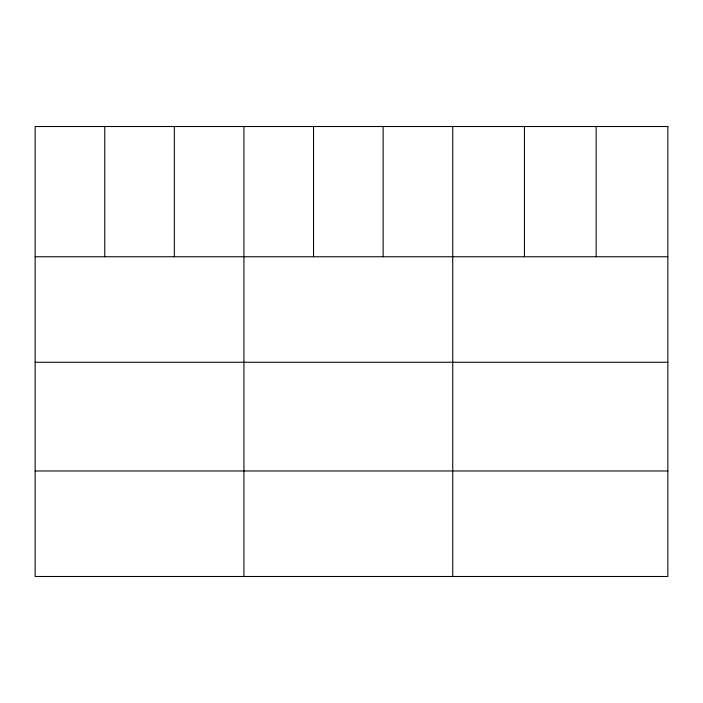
<?xml version="1.0" encoding="UTF-8"?>
<svg xmlns="http://www.w3.org/2000/svg" width="703" height="703" viewBox="0 0 703 703"><rect width="100%" height="100%" fill="white"/><g stroke="black" fill="none" stroke-linecap="round" stroke-linejoin="round"><path stroke-width="1.05" d="M35.15 256.753L667.85 256.753M35.15 362.265L667.85 362.265M35.15 470.975L667.85 470.975M596.144 126.514L596.144 256.753M524.438 126.514L524.438 256.753M452.732 126.514L452.732 576.486M383.135 126.514L383.135 256.753M313.538 126.514L313.538 256.753M243.941 126.514L243.941 576.486M174.344 126.514L174.344 256.753M104.747 126.514L104.747 256.753M667.85 126.514L35.15 126.514L35.15 576.486L667.85 576.486L667.85 126.514"/></g></svg>
